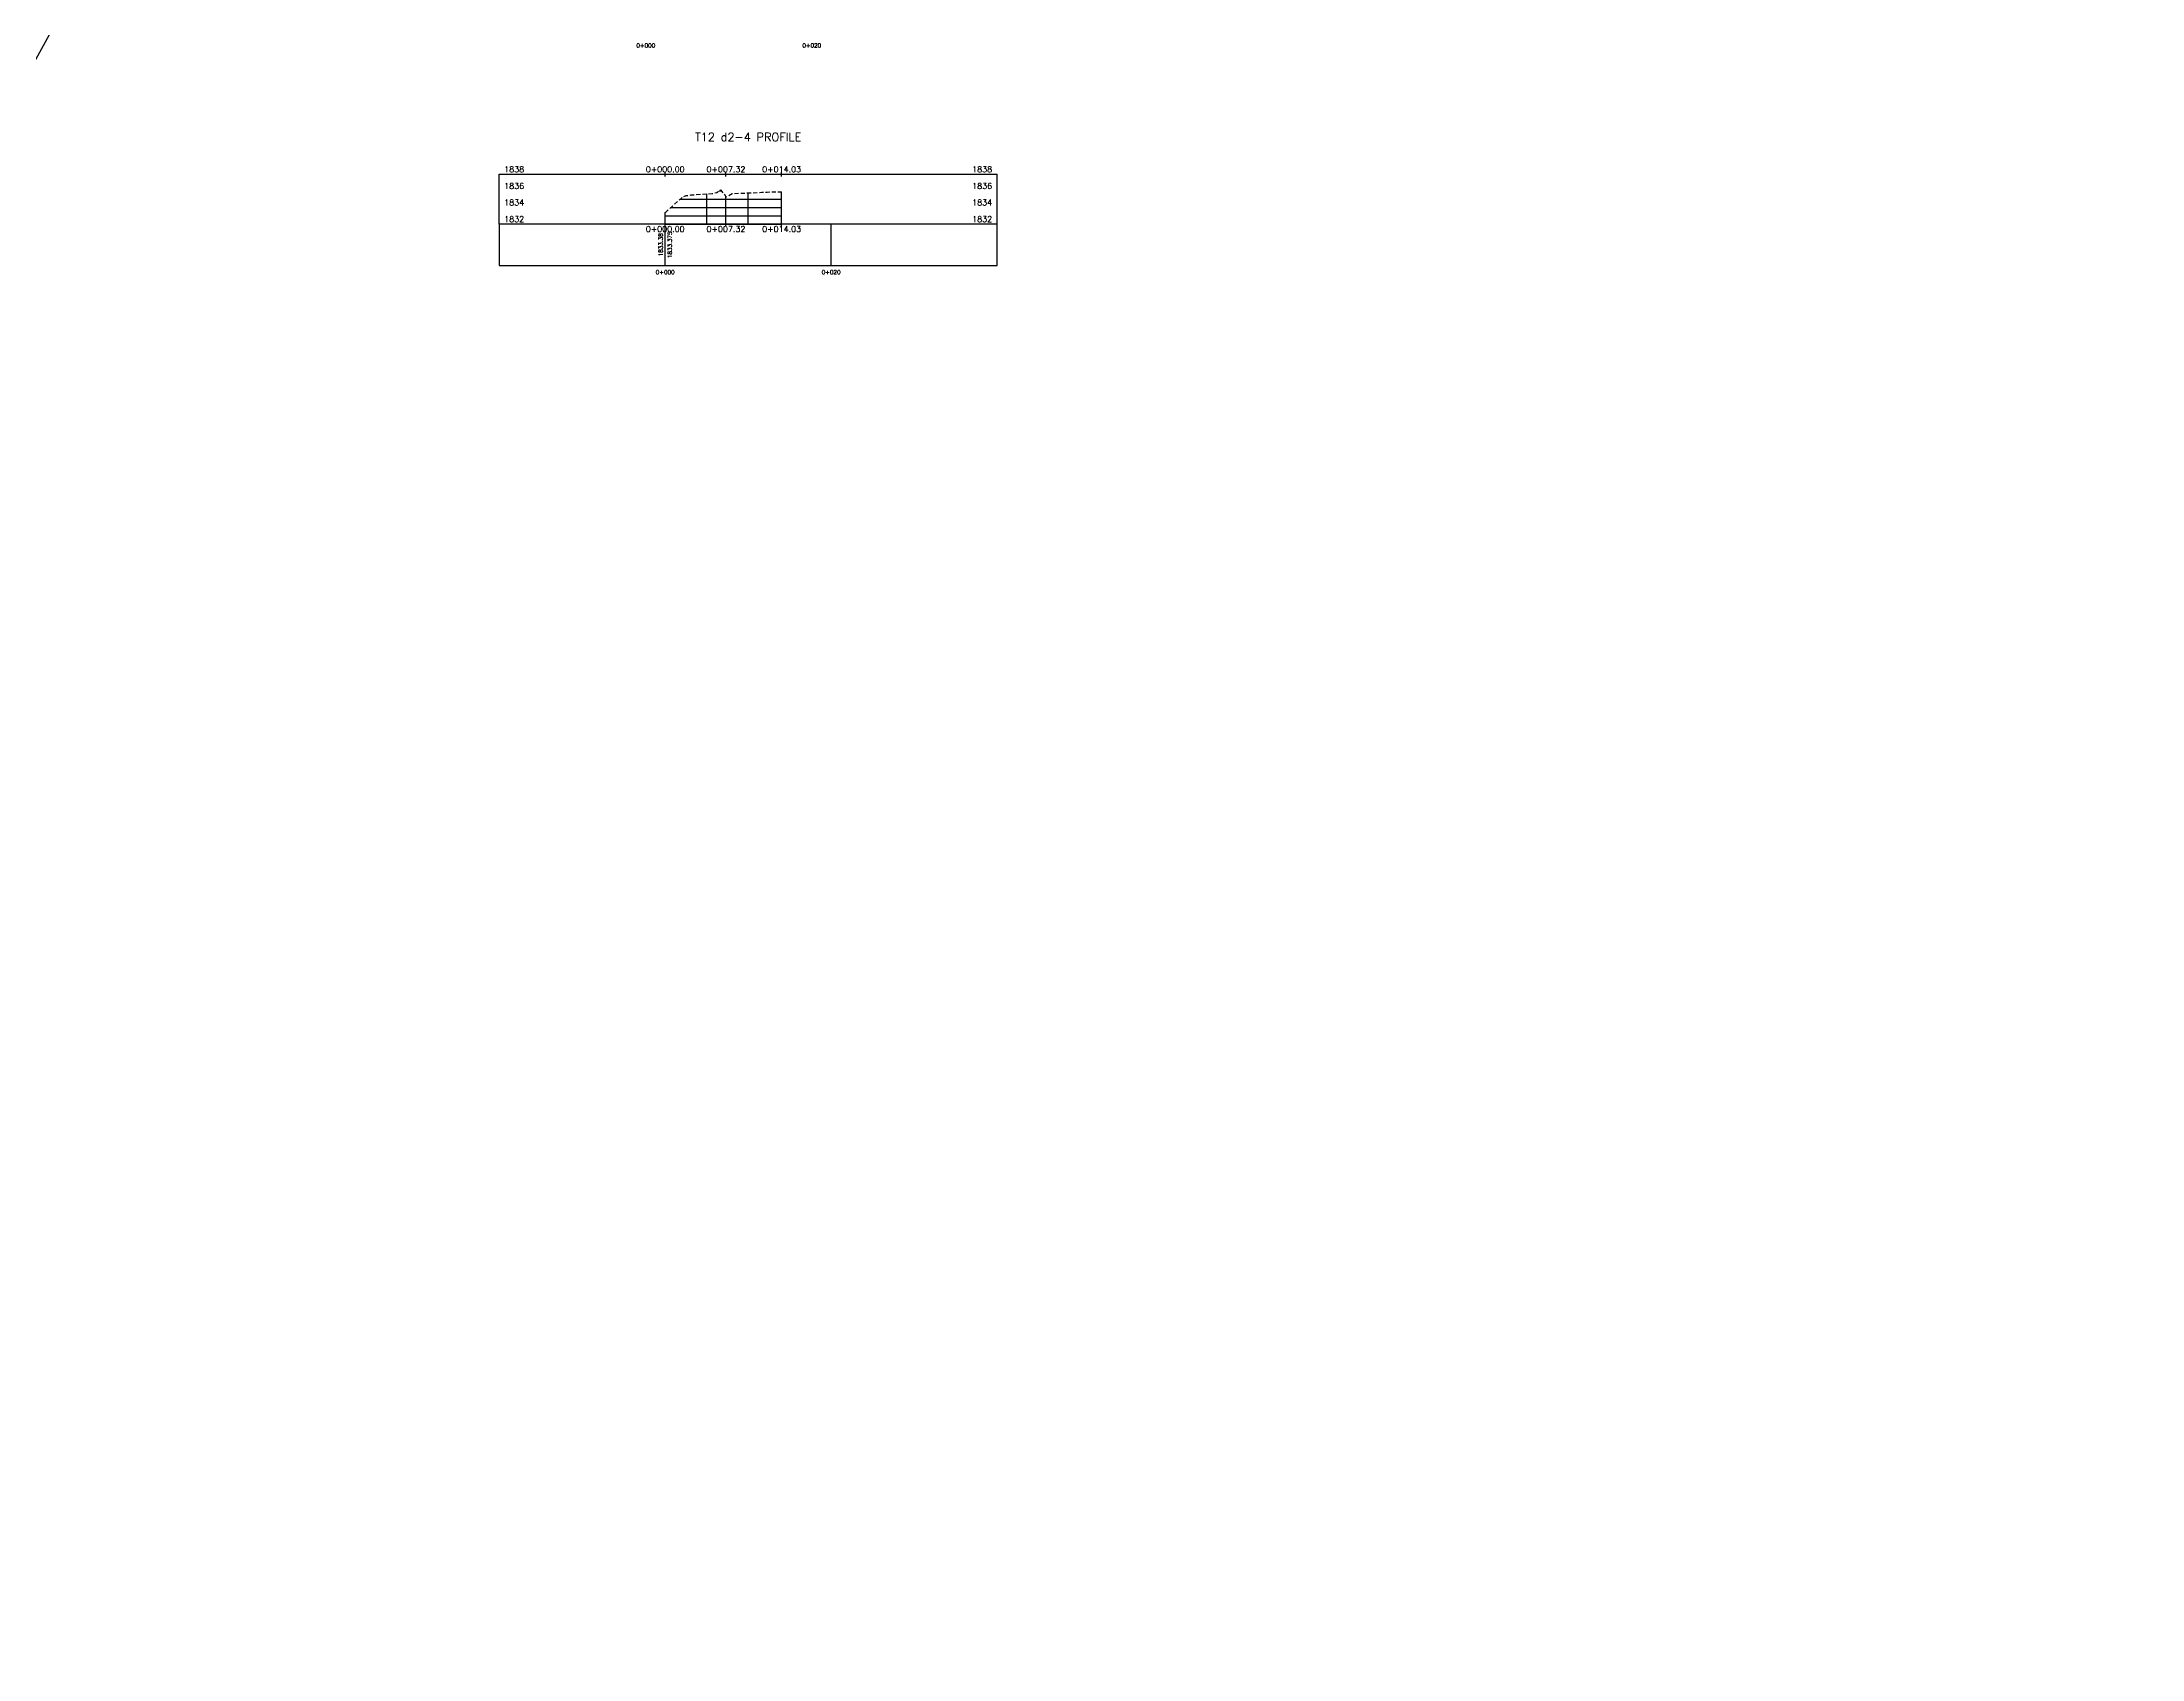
# Model space of a CAD drawing. Header units: metres. Extents: x 419533 to 423558, y 4805342 to 4807578.
# Drawn here: x 421936.5 to 422189.6, y 4806345.2 to 4806540.2 of the extents above; entities that cross this region are included whole.
import ezdxf

# ---------------------------------------------------------------- set-up
doc = ezdxf.new("R2010")
doc.units = ezdxf.units.M
doc.linetypes.add('DASHED', pattern=[0.75, 0.5, -0.25])
for name, color, linetype in [('C-ROAD-PROF', 1, 'DASHED'), ('C-ROAD-PROF-GRID-GEOM', 5, 'Continuous'), ('C-ROAD-PROF-GRID-MAJR', 8, 'Continuous'), ('C-ROAD-PROF-GRID-MINR', 8, 'Continuous'), ('C-ROAD-PROF-TEXT', 11, 'Continuous'), ('C-ROAD-PROF-TICK', 7, 'Continuous'), ('C-ROAD-PROF-TITL', 11, 'Continuous'), ('C-ROAD-PROF-TTLB', 5, 'Continuous'), ('C-TINN-BNDY', 110, 'Continuous')]:
    doc.layers.add(name, color=color, linetype=linetype)
doc.styles.get("Standard").update_dxf_attribs({"font": 'simplex.shx'})

# ---------------------------------------------------------------- blocks, each defined once
blk = doc.blocks.new('leg_extensions_profiles_1')
at = {"layer": 'C-TINN-BNDY', "color": 110, "linetype": 'Continuous', "lineweight": -3, "flags": 128}
blk.add_lwpolyline([(422235.26, 4806803.92), (422183.95, 4806768.39), (422107.16, 4806706.9), (422045.08, 4806663.83), (422020.72, 4806645.56), (422009.07, 4806636.71), (421999.69, 4806629.08), (421967.23, 4806595.58), (421935.55, 4806537.71), (421859.79, 4806483.77), (421831.91, 4806449.29), (421807.66, 4806419.57), (421750.74, 4806385.36), (421678.27, 4806345.24)], dxfattribs=at)

msp = doc.modelspace()

# ---------------------------------------------------------------- linework, layer by layer
at = {"layer": 'C-ROAD-PROF', "color": 1, "linetype": 'DASHED', "lineweight": -3, "flags": 128}
msp.add_lwpolyline([(422011.65, 4806519.64), (422011.71, 4806519.69), (422013.75, 4806521.54), (422014.18, 4806521.69), (422014.77, 4806521.77), (422017.32, 4806521.95), (422017.87, 4806522.07), (422018.33, 4806522.39), (422018.89, 4806521.69), (422018.97, 4806521.55), (422019.26, 4806521.69), (422019.7, 4806521.95), (422019.91, 4806521.95), (422021.03, 4806521.99), (422021.6, 4806522.02), (422023.31, 4806522.09), (422023.92, 4806522.12), (422024.94, 4806522.16), (422025.68, 4806522.13)], dxfattribs=at)
at = {"layer": 'C-ROAD-PROF-GRID-GEOM', "color": 5, "linetype": 'Continuous', "lineweight": -3}
for p, q in [((422018.97, 4806518.26), (422018.97, 4806521.55)), ((422025.68, 4806518.26), (422025.68, 4806522.13)), ((422011.65, 4806518.26), (422011.65, 4806519.64))]:
    msp.add_line(p, q, dxfattribs=at)
at = {"layer": 'C-ROAD-PROF-GRID-MAJR', "color": 8, "linetype": 'Continuous', "lineweight": -3}
for p, q in [((422018.14, 4806522.26), (422018.43, 4806522.26)), ((422011.65, 4806518.26), (422011.65, 4806519.64)), ((422011.65, 4806518.26), (422025.68, 4806518.26)), ((422012.34, 4806520.26), (422025.68, 4806520.26))]:
    msp.add_line(p, q, dxfattribs=at)
at = {"layer": 'C-ROAD-PROF-GRID-MINR', "color": 8, "linetype": 'Continuous', "lineweight": -3}
for p, q in [((422013.44, 4806521.26), (422025.68, 4806521.26)), ((422016.65, 4806518.26), (422016.65, 4806521.9)), ((422021.65, 4806518.26), (422021.65, 4806522.02)), ((422011.65, 4806519.26), (422025.68, 4806519.26))]:
    msp.add_line(p, q, dxfattribs=at)
at = {"layer": 'C-ROAD-PROF-TEXT', "color": 11, "linetype": 'Continuous', "lineweight": -3}
for p, q in [((422011.65, 4806524.01), (422011.65, 4806524.51)), ((422018.97, 4806524.01), (422018.97, 4806524.51)), ((422025.68, 4806524.01), (422025.68, 4806524.51)), ((422011.65, 4806518.01), (422011.65, 4806518.51)), ((422018.97, 4806518.01), (422018.97, 4806518.51)), ((422025.68, 4806518.01), (422025.68, 4806518.51))]:
    msp.add_line(p, q, dxfattribs=at)
at = {"layer": 'C-ROAD-PROF-TICK', "color": 7, "linetype": 'Continuous', "lineweight": -3}
for p, q in [((422011.65, 4806513.26), (422011.65, 4806518.26)), ((422031.65, 4806513.26), (422031.65, 4806518.26))]:
    msp.add_line(p, q, dxfattribs=at)
at = {"layer": 'C-ROAD-PROF-TTLB', "color": 5, "linetype": 'Continuous', "lineweight": -3}
for p, q in [((421991.65, 4806518.26), (421991.65, 4806524.26)), ((421991.65, 4806524.26), (422051.65, 4806524.26)), ((422051.65, 4806518.26), (422051.65, 4806524.26))]:
    msp.add_line(p, q, dxfattribs=at)
msp.add_3dface([(421991.65, 4806513.26), (422051.65, 4806513.26), (422051.65, 4806518.26), (421991.65, 4806518.26)], dxfattribs=at)

# ---------------------------------------------------------------- block references
msp.add_blockref('leg_extensions_profiles_1', (0, 0))

# ---------------------------------------------------------------- texts
at = {"layer": 'C-ROAD-PROF-TEXT', "color": 11, "linetype": 'Continuous', "lineweight": -3}
for s, insert, char_height, attachment_point in [('0+000', (422009.31, 4806540.05), 0.5, 2), ('0+020', (422029.31, 4806540.05), 0.5, 2), ('1838', (421994.65, 4806524.86), 0.7, 6), ('1836', (421994.65, 4806522.86), 0.7, 6), ('0+000.00', (422011.65, 4806524.51), 0.7, 8), ('0+007.32', (422018.97, 4806524.51), 0.7, 8), ('0+014.03', (422025.68, 4806524.51), 0.7, 8), ('{\\C256;1838}', (422048.65, 4806524.86), 0.7, 4), ('{\\C256;1836}', (422048.65, 4806522.86), 0.7, 4), ('1834', (421994.65, 4806520.86), 0.7, 6), ('{\\C256;1834}', (422048.65, 4806520.86), 0.7, 4), ('1832', (421994.65, 4806518.86), 0.7, 6), ('0+000.00', (422011.65, 4806518.01), 0.7, 2), ('0+007.32', (422018.97, 4806518.01), 0.7, 2), ('0+014.03', (422025.68, 4806518.01), 0.7, 2), ('{\\C256;1832}', (422048.65, 4806518.86), 0.7, 4), ('0+000', (422011.65, 4806512.71), 0.5, 2), ('0+020', (422031.65, 4806512.71), 0.5, 2)]:
    msp.add_mtext(s, dxfattribs=dict(at, insert=insert, char_height=char_height, attachment_point=attachment_point))
at = {"layer": 'C-ROAD-PROF-TEXT', "color": 11, "linetype": 'Continuous', "lineweight": -3, "char_height": 0.5, "rotation": 90}
for s, insert, attachment_point in [('1833.38', (422011.35, 4806515.76), 8), ('1833.375', (422011.95, 4806515.76), 2)]:
    msp.add_mtext(s, dxfattribs=dict(at, insert=insert, attachment_point=attachment_point))
at = {"layer": 'C-ROAD-PROF-TITL', "color": 11, "linetype": 'Continuous', "lineweight": -3, "insert": (422021.65, 4806528.26), "char_height": 1, "attachment_point": 8}
msp.add_mtext('T12 d2-4 PROFILE', dxfattribs=at)

doc.saveas('drawing.dxf')
